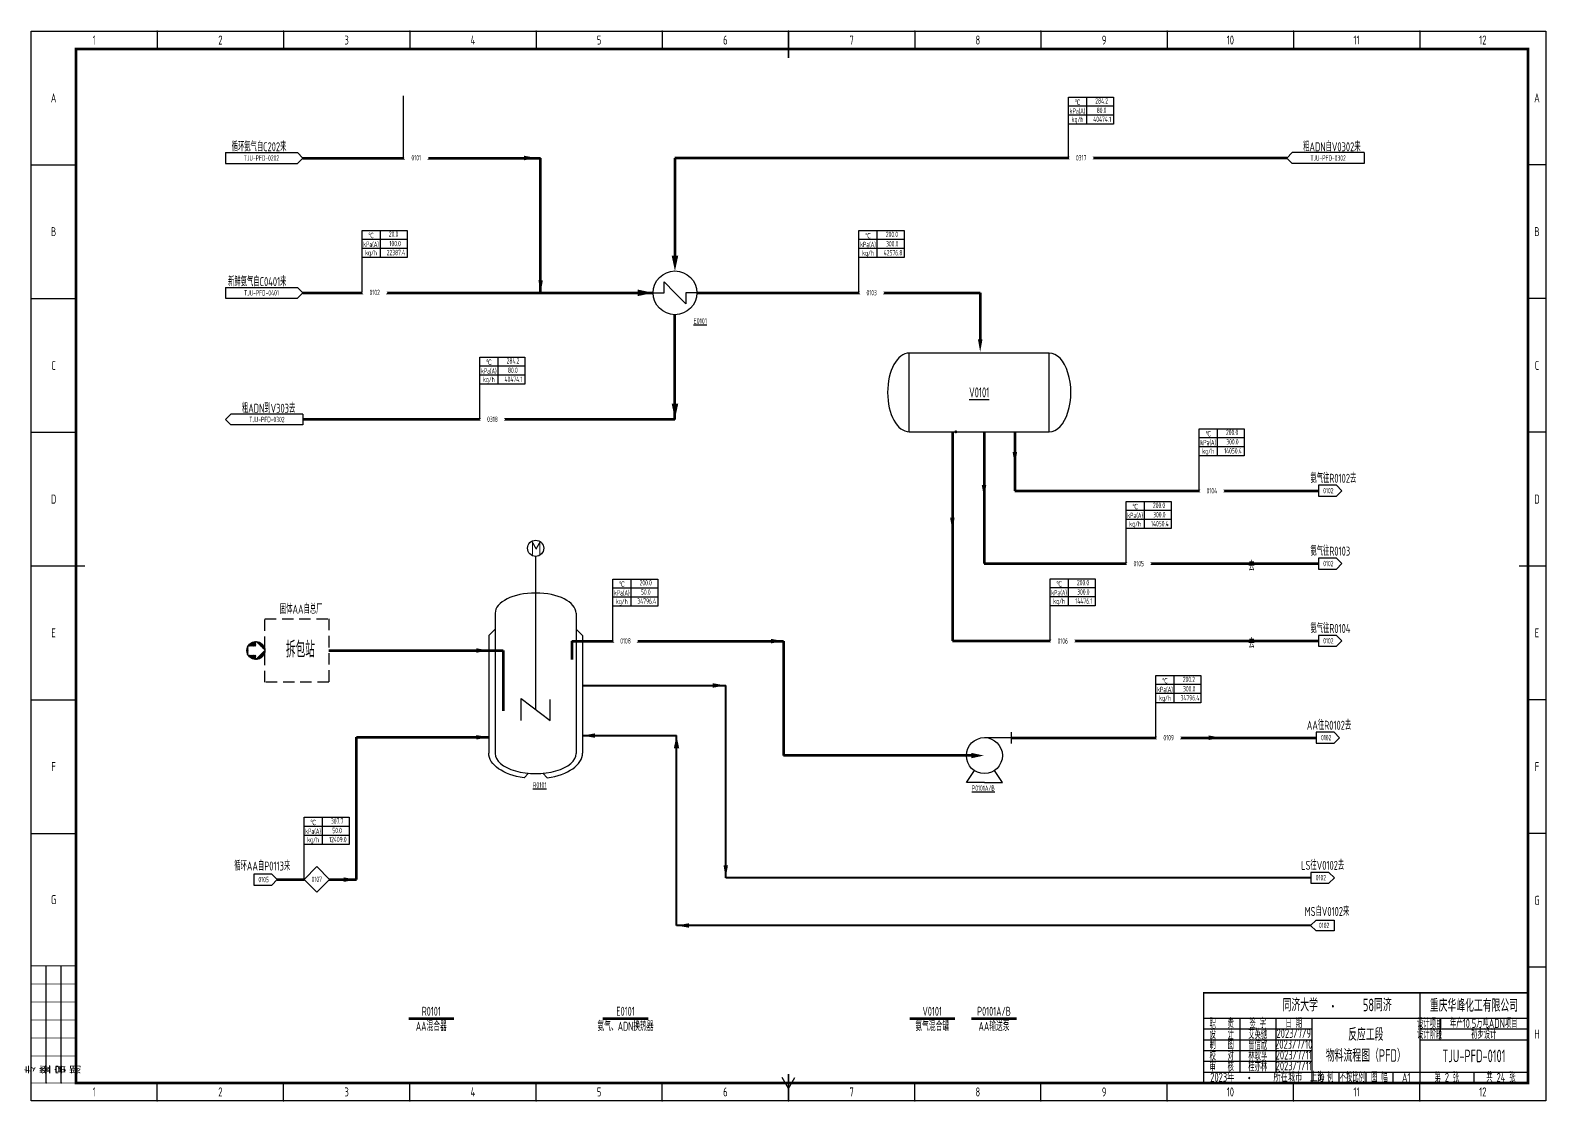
# Model space of a CAD drawing. Header units: millimetres. Extents: x 442 to 10185, y 1370 to 5122.
# Drawn here: x 1007 to 1849, y 3772 to 4366 of the extents above; entities that cross this region are included whole.
import ezdxf

# ---------------------------------------------------------------- set-up
doc = ezdxf.new("R2010")
doc.units = ezdxf.units.MM
doc.set_wipeout_variables(frame=1)
doc.linetypes.add('DASHED2', pattern=[9.525, 6.35, -3.175])
for name, color, linetype, lineweight in [('01-主物流线-粗实线', 132, 'Continuous', 80), ('01-文本 @ 1', 7, 'Continuous', 25), ('02-次要物流线-中粗线', 30, 'Continuous', 40), ('03-主物流线', 132, 'Continuous', 80), ('03-设备外轮廓线-细实线', 7, 'Continuous', 25), ('04-设备内部件-细实线', 181, 'Continuous', 25), ('05-图框与标题栏', 7, 'Continuous', 25), ('05-设备外轮廓线', 7, 'Continuous', 25), ('06-箭头', 7, 'Continuous', 25), ('07-箭头', 7, 'Continuous', 25), ('08-进出物流标志', 7, 'Continuous', 25), ('09-文本', 7, 'Continuous', 25), ('10-流股代号', 21, 'Continuous', 25), ('12-设备位号线', 7, 'Continuous', 80), ('15-物流表及物流信息标识', 7, 'Continuous', 25), ('17-文字（修改）', 7, 'Continuous', 15)]:
    doc.layers.add(name, color=color, linetype=linetype, lineweight=lineweight)
doc.layers.add('TITLE', color=7, linetype='Continuous')
doc.styles.add('3-gbcbig', font='gbenor.shx', dxfattribs={"width": 0.7, "height": 3, "bigfont": 'gbcbig.shx'})
doc.styles.add('5-gbcbig', font='gbenor.shx', dxfattribs={"width": 0.7, "height": 5, "bigfont": 'gbcbig.shx'})
doc.styles.add('5号字', font='gbenor.shx', dxfattribs={"height": 5, "bigfont": 'gbcbig.shx'})
doc.styles.add('7-gbcbig', font='gbenor.shx', dxfattribs={"width": 0.7, "height": 7, "bigfont": 'gbcbig.shx'})
doc.styles.add('EQ55', font='gbenor.shx', dxfattribs={"width": 0.75, "height": 5, "bigfont": 'gbcbig.shx'})
doc.styles.get("Standard").update_dxf_attribs({"font": 'arial.ttf'})
doc.styles.add('工程字', font='gbenor.shx', dxfattribs={"bigfont": 'gbcbig.shx'})

# ---------------------------------------------------------------- blocks, each defined once
blk = doc.blocks.new('箭头')
at = {"layer": '07-箭头'}
blk.add_lwpolyline([(0, 0, 0, 2.5, 0), (-7, 0, 2.5, 2.5, 0)], format="xyseb", dxfattribs=at)
blk = doc.blocks.new('in')
at = {"layer": '08-进出物流标志'}
h = blk.add_hatch(dxfattribs=at)
h.set_pattern_fill('ANSI31', color=256, scale=0.1)
h.set_pattern_definition([(45, (-2.01095, -3.13456), (-0.224506, 0.224506), [])])
h.paths.add_polyline_path([(-4.33, -2.5, 0.267949), (0, -5), (0, -2.5)], flags=17)
h.paths.add_polyline_path([(5, 0), (0, -5, 0.414214)], flags=17)
h.paths.add_polyline_path([(5, 0, 0.414214), (0, 5)], flags=17)
h.paths.add_polyline_path([(0, 2.5), (0, 5, 0.267949), (-4.33, 2.5)], flags=17)
h.paths.add_polyline_path([(-5, 0, 0.131652), (-4.33, -2.5), (-4.33, 0), (-4.33, 2.5, 0.131652)])
blk = doc.blocks.new('inlet')
at = {"layer": '08-进出物流标志'}
blk.add_line((0, -5), (5, 0), dxfattribs=at)
blk.add_circle((0, 0), 5, dxfattribs=at)
blk.add_blockref('in', (0, 0))

msp = doc.modelspace()

# ---------------------------------------------------------------- linework, layer by layer
for p, q in [((1495.01, 4143.59), (1572.72, 4143.59)), ((1732.15, 4113.87), (1722.15, 4113.87)), ((1722.15, 4113.87), (1722.15, 4107.87)), ((1735.15, 4110.87), (1732.15, 4113.87)), ((1732.15, 4107.87), (1735.15, 4110.87)), ((1722.15, 4107.87), (1732.15, 4107.87)), ((1732.15, 4073.41), (1722.15, 4073.41)), ((1722.15, 4073.41), (1722.15, 4067.41)), ((1722.15, 4067.41), (1732.15, 4067.41)), ((1735.15, 4070.41), (1732.15, 4073.41)), ((1732.15, 4067.41), (1735.15, 4070.41)), ((1732.15, 4030.49), (1722.15, 4030.49)), ((1722.15, 4030.49), (1722.15, 4024.49)), ((1722.15, 4024.49), (1732.15, 4024.49)), ((1735.15, 4027.49), (1732.15, 4030.49)), ((1732.15, 4024.49), (1735.15, 4027.49)), ((1730.95, 3976.74), (1720.95, 3976.74)), ((1720.95, 3976.74), (1720.95, 3970.74)), ((1733.95, 3973.74), (1730.95, 3976.74)), ((1730.95, 3970.74), (1733.95, 3973.74)), ((1720.95, 3970.74), (1730.95, 3970.74)), ((1141.08, 3897.95), (1131.08, 3897.95)), ((1131.08, 3897.95), (1131.08, 3891.95)), ((1144.08, 3894.95), (1141.08, 3897.95)), ((1728.01, 3898.98), (1718.01, 3898.98)), ((1718.01, 3898.98), (1718.01, 3892.98)), ((1731.01, 3895.98), (1728.01, 3898.98)), ((1131.08, 3891.95), (1141.08, 3891.95)), ((1141.08, 3891.95), (1144.08, 3894.95)), ((1718.01, 3892.98), (1728.01, 3892.98)), ((1728.01, 3892.98), (1731.01, 3895.98)), ((1717.85, 3869.49), (1720.85, 3872.49)), ((1720.85, 3872.49), (1730.85, 3872.49)), ((1730.85, 3872.49), (1730.85, 3866.49)), ((1720.85, 3866.49), (1717.85, 3869.49)), ((1730.85, 3866.49), (1720.85, 3866.49))]:
    msp.add_line(p, q)
for points in [[(1365.82, 3974.85, 0, 3, 0), (1365.82, 3967.85, 3, 3, 0)], [(1536.44, 3963.83, 0, 3, 0), (1529.44, 3963.83, 3, 3, 0)]]:
    msp.add_lwpolyline(points, format="xyseb")
msp.add_circle((1287.61, 4078.92), 4.48)
at = {"layer": '01-主物流线-粗实线'}
for p, q in [((1158.41, 4295.59), (1290.38, 4295.59)), ((1290.38, 4220.73), (1290.38, 4295.59)), ((1704.55, 4295.59), (1364.95, 4295.59)), ((1364.95, 4295.59), (1364.95, 4241.37)), ((1158.41, 4220.73), (1352.81, 4220.73)), ((1376.96, 4220.73), (1534.41, 4220.73)), ((1534.41, 4220.73), (1534.41, 4194.9)), ((1364.95, 4150.43), (1158.42, 4150.43)), ((1518.96, 4143.59), (1518.96, 4027.49)), ((1536.54, 4143.59), (1536.54, 4070.41)), ((1553.65, 4143.59), (1553.65, 4110.87)), ((1553.65, 4110.87), (1722.15, 4110.87)), ((1536.54, 4070.41), (1722.15, 4070.41)), ((1307.69, 4027.39), (1425.29, 4027.4)), ((1307.69, 4027.39), (1307.69, 4017.08)), ((1425.29, 4027.4), (1425.12, 3963.83)), ((1518.96, 4027.49), (1722.15, 4027.49)), ((1172.78, 4022.16), (1229.75, 4022.16)), ((1229.75, 4022.16), (1269.55, 4022.16)), ((1269.55, 4022.16), (1269.55, 3988.58)), ((1188.08, 3894.95), (1188.08, 3973.98)), ((1188.08, 3973.98), (1261.57, 3973.98)), ((1551.73, 3973.69), (1720.95, 3973.74)), ((1529.44, 3963.83), (1425.12, 3963.83)), ((1144.08, 3894.95), (1159.19, 3894.95)), ((1173.05, 3894.95), (1188.08, 3894.95))]:
    msp.add_line(p, q, dxfattribs=at)
msp.add_point((1520.91, 4143.59), dxfattribs=at)
at = {"layer": '02-次要物流线-中粗线'}
for p, q in [((1313.63, 4002.75), (1393.14, 4002.75)), ((1393.14, 3895.98), (1393.14, 4002.75)), ((1313.63, 3974.92), (1365.82, 3974.92)), ((1365.82, 3869.49), (1365.82, 3974.92)), ((1718.01, 3895.98), (1393.14, 3895.98)), ((1717.85, 3869.49), (1365.82, 3869.49))]:
    msp.add_line(p, q, dxfattribs=at)
at = {"layer": '03-主物流线'}
msp.add_line((1364.95, 4150.43), (1364.95, 4208.59), dxfattribs=at)
at = {"layer": '03-设备外轮廓线-细实线'}
for p, q in [((1358.88, 4220.73), (1358.88, 4226.8)), ((1364.95, 4220.73), (1358.88, 4226.8)), ((1352.81, 4220.73), (1358.88, 4220.73)), ((1364.95, 4220.73), (1371.02, 4214.66)), ((1377.09, 4220.73), (1371.02, 4220.73)), ((1371.02, 4220.73), (1371.02, 4214.66)), ((1572.72, 4187.3), (1495.01, 4187.3)), ((1265.13, 4042.83), (1265.13, 3965.05)), ((1310.09, 4042.83), (1310.09, 3965.05)), ((1265.13, 4033.94), (1261.6, 4030.4)), ((1310.09, 4033.94), (1313.63, 4030.4)), ((1261.6, 4030.4), (1261.6, 3965.21)), ((1313.63, 4030.4), (1313.63, 3965.21)), ((1536.73, 3973.81), (1551.73, 3973.81)), ((1551.73, 3970.57), (1551.73, 3976.81)), ((1281.16, 3951.44), (1283.7, 3953.98)), ((1294.06, 3951.44), (1291.53, 3953.98)), ((1526.73, 3948.81), (1531.18, 3955.49)), ((1536.73, 3948.81), (1526.73, 3948.81)), ((1536.73, 3948.81), (1546.73, 3948.81)), ((1546.73, 3948.81), (1542.28, 3955.49))]:
    msp.add_line(p, q, dxfattribs=at)
for centre, radius in [((1364.95, 4220.73), 12.14), ((1536.73, 3963.81), 10)]:
    msp.add_circle(centre, radius, dxfattribs=at)
for centre, major_axis, ratio, start_param, end_param in [((1495.01, 4165.45), (0, -21.85), 0.550347, 3.141593, 6.283185), ((1572.72, 4165.45), (0, -21.85), 0.550347, 0, 3.141593), ((1287.61, 4042.83), (-22.48, 0), 0.5, 3.141593, 6.283185), ((1287.61, 3965.05), (-22.48, 0), 0.5, 0, 3.141593), ((1287.61, 3965.05), (26.02, 0.17), 0.540912, 4.959467, 6.283185)]:
    msp.add_ellipse(centre, major_axis=major_axis, ratio=ratio, start_param=start_param, end_param=end_param, dxfattribs=at)
at = {"layer": '03-设备外轮廓线-细实线', "extrusion": (0, 0, -1)}
msp.add_ellipse((1287.61, 3965.05), major_axis=(-26.02, 0.17), ratio=0.540912, start_param=4.959467, end_param=6.283185, dxfattribs=at)
at = {"layer": '04-设备内部件-细实线'}
for p, q in [((1495.01, 4143.59), (1495.01, 4187.3)), ((1572.72, 4143.59), (1572.72, 4187.3)), ((1287.61, 4074.44), (1287.61, 3989.39)), ((1279.61, 3983.33), (1279.61, 3995.44)), ((1279.61, 3995.44), (1295.62, 3983.33)), ((1295.62, 3983.33), (1295.62, 3994.96))]:
    msp.add_line(p, q, dxfattribs=at)
at = {"layer": '05-图框与标题栏'}
for p, q in [((1077.57, 4366.08), (1077.57, 4356.08)), ((1147.65, 4366.08), (1147.65, 4356.08)), ((1217.74, 4366.08), (1217.74, 4356.08)), ((1287.82, 4366.08), (1287.82, 4356.08)), ((1357.9, 4366.08), (1357.9, 4356.08)), ((1498.07, 4366.08), (1498.07, 4356.08)), ((1568.15, 4366.08), (1568.15, 4356.08)), ((1638.24, 4366.08), (1638.24, 4356.08)), ((1708.32, 4366.08), (1708.32, 4356.08)), ((1778.4, 4366.08), (1778.4, 4356.08)), ((1007.49, 4291.83), (1032.49, 4291.83)), ((1848.49, 4291.83), (1838.49, 4291.83)), ((1007.49, 4217.58), (1032.49, 4217.58)), ((1848.49, 4217.58), (1838.49, 4217.58)), ((1007.49, 4143.33), (1032.49, 4143.33)), ((1848.49, 4143.33), (1838.49, 4143.33)), ((1007.49, 3994.83), (1032.49, 3994.83)), ((1848.49, 3994.83), (1838.49, 3994.83)), ((1007.49, 3920.58), (1032.49, 3920.58)), ((1848.49, 3920.58), (1838.49, 3920.58)), ((1015.82, 3782.08), (1015.82, 3847.08)), ((1024.15, 3782.08), (1024.15, 3847.08)), ((1848.49, 3846.33), (1838.49, 3846.33)), ((1778.49, 3832.08), (1778.49, 3782.08)), ((1658.49, 3818.08), (1838.49, 3818.08)), ((1678.49, 3818.08), (1678.49, 3788.08)), ((1698.49, 3818.08), (1698.49, 3788.08)), ((1718.49, 3818.08), (1718.49, 3782.08)), ((1789.49, 3818.08), (1789.49, 3806.08)), ((1658.49, 3812.08), (1718.49, 3812.08)), ((1658.49, 3806.08), (1718.49, 3806.08)), ((1778.49, 3812.08), (1838.49, 3812.08)), ((1778.49, 3806.08), (1838.49, 3806.08)), ((1658.49, 3800.08), (1718.49, 3800.08)), ((1658.49, 3794.08), (1718.49, 3794.08)), ((1077.57, 3772.08), (1077.57, 3782.08)), ((1147.65, 3772.08), (1147.65, 3782.08)), ((1217.74, 3772.08), (1217.74, 3782.08)), ((1287.82, 3772.08), (1287.82, 3782.08)), ((1357.9, 3772.08), (1357.9, 3782.08)), ((1427.99, 3779.08), (1424.52, 3785.08)), ((1427.99, 3779.08), (1431.45, 3785.08)), ((1498.07, 3772.08), (1498.07, 3782.08)), ((1568.15, 3772.08), (1568.15, 3782.08)), ((1638.24, 3772.08), (1638.24, 3782.08)), ((1658.49, 3788.08), (1838.49, 3788.08)), ((1708.32, 3772.08), (1708.32, 3782.08)), ((1733.49, 3788.08), (1733.49, 3782.08)), ((1748.49, 3788.08), (1748.49, 3782.08)), ((1763.49, 3788.08), (1763.49, 3782.08)), ((1778.4, 3772.08), (1778.4, 3782.08)), ((1808.49, 3788.08), (1808.49, 3782.08))]:
    msp.add_line(p, q, dxfattribs=at)
for points, const_width in [([(1427.99, 4366.08), (1427.99, 4351.08)], 0.8), ([(1007.49, 4069.08), (1037.49, 4069.08)], 0.8), ([(1848.49, 4069.08), (1833.49, 4069.08)], 0.8), ([(1032.49, 3847.08), (1007.49, 3847.08)], 0.4), ([(1032.49, 3837.08), (1007.49, 3837.08)], 0.4), ([(1838.49, 3832.08), (1658.49, 3832.08), (1658.49, 3782.08)], 0.8), ([(1032.49, 3827.08), (1007.49, 3827.08)], 0.4), ([(1032.49, 3817.08), (1007.49, 3817.08)], 0.4), ([(1032.49, 3807.08), (1007.49, 3807.08)], 0.4), ([(1032.49, 3797.08), (1007.49, 3797.08)], 0.4), ([(1032.49, 3782.08), (1007.49, 3782.08)], 0.4), ([(1427.99, 3772.08), (1427.99, 3787.08)], 0.8)]:
    msp.add_lwpolyline(points, dxfattribs=dict(at, const_width=const_width))
at = {"layer": '05-图框与标题栏', "const_width": 1.4}
msp.add_lwpolyline([(1032.49, 4356.08), (1032.49, 3782.08), (1838.49, 3782.08), (1838.49, 4356.08)], close=True, dxfattribs=at)
at = {"layer": '05-图框与标题栏'}
for p in [(1077.57, 4366.08), (1077.57, 4366.08), (1077.57, 4366.08), (1147.65, 4366.08), (1147.65, 4366.08), (1147.65, 4366.08), (1217.74, 4366.08), (1217.74, 4366.08), (1217.74, 4366.08), (1287.82, 4366.08), (1287.82, 4366.08), (1287.82, 4366.08), (1357.9, 4366.08), (1357.9, 4366.08), (1357.9, 4366.08), (1427.99, 4366.08), (1427.99, 4366.08), (1427.99, 4366.08), (1498.07, 4366.08), (1498.07, 4366.08), (1498.07, 4366.08), (1568.15, 4366.08), (1568.15, 4366.08), (1568.15, 4366.08), (1638.24, 4366.08), (1638.24, 4366.08), (1638.24, 4366.08), (1708.32, 4366.08), (1708.32, 4366.08), (1708.32, 4366.08), (1778.4, 4366.08), (1778.4, 4366.08), (1778.4, 4366.08), (1848.49, 4291.83), (1848.49, 4217.58), (1848.49, 4143.33), (1848.49, 4069.08), (1848.49, 3994.83), (1848.49, 3920.58), (1848.49, 3846.33), (1015.82, 3782.08), (1024.15, 3782.08), (1077.57, 3772.08), (1147.65, 3772.08), (1217.74, 3772.08), (1287.82, 3772.08), (1357.9, 3772.08), (1427.99, 3772.08), (1498.07, 3772.08), (1568.15, 3772.08), (1638.24, 3772.08), (1708.32, 3772.08), (1778.4, 3772.08)]:
    msp.add_point(p, dxfattribs=at)
at = {"layer": '05-设备外轮廓线', "linetype": 'DASHED2'}
msp.add_lwpolyline([(1137.3, 4039.78), (1172.78, 4039.78), (1172.78, 4004.54), (1137.3, 4004.54)], close=True, dxfattribs=at)
at = {"layer": '06-箭头'}
for points in [[(1364.95, 4232.87, 0, 3.64, 0), (1364.95, 4241.37, 3.64, 3.64, 0)], [(1352.81, 4220.73, 0, 3.64, 0), (1344.31, 4220.73, 3.64, 3.64, 0)], [(1364.95, 4150.68, 0, 3.64, 0), (1364.95, 4159.18, 3.64, 3.64, 0)]]:
    msp.add_lwpolyline(points, format="xyseb", dxfattribs=at)
at = {"layer": '08-进出物流标志'}
for p, q in [((1115.41, 4298.59), (1155.41, 4298.59)), ((1115.41, 4298.59), (1115.41, 4292.59)), ((1158.41, 4295.59), (1155.41, 4298.59)), ((1158.41, 4295.59), (1155.41, 4292.59)), ((1704.55, 4295.59), (1707.55, 4298.59)), ((1704.55, 4295.59), (1707.55, 4292.59)), ((1747.55, 4298.59), (1707.55, 4298.59)), ((1747.55, 4298.59), (1747.55, 4292.59)), ((1115.41, 4292.59), (1155.41, 4292.59)), ((1747.55, 4292.59), (1707.55, 4292.59)), ((1115.41, 4223.73), (1155.41, 4223.73)), ((1115.41, 4223.73), (1115.41, 4217.73)), ((1115.41, 4217.73), (1155.41, 4217.73)), ((1158.41, 4220.73), (1155.41, 4223.73)), ((1158.41, 4220.73), (1155.41, 4217.73)), ((1115.42, 4150.43), (1118.42, 4153.43)), ((1115.42, 4150.43), (1118.42, 4147.43)), ((1158.42, 4153.43), (1118.42, 4153.43)), ((1158.42, 4153.43), (1158.42, 4147.43)), ((1158.42, 4147.43), (1118.42, 4147.43))]:
    msp.add_line(p, q, dxfattribs=at)
at = {"layer": '10-流股代号'}
for p, q in [((1166.12, 3902.16), (1159.05, 3895.09)), ((1173.19, 3895.09), (1166.12, 3902.16)), ((1159.05, 3895.09), (1166.12, 3888.02)), ((1166.12, 3888.02), (1173.19, 3895.09))]:
    msp.add_line(p, q, dxfattribs=at)
at = {"layer": '12-设备位号线'}
for p, q in [((1242.19, 3817.67), (1217.19, 3817.67)), ((1350, 3817.67), (1325, 3817.67)), ((1520.27, 3817.67), (1495.27, 3817.67)), ((1554.58, 3817.67), (1529.58, 3817.67))]:
    msp.add_line(p, q, dxfattribs=at)
at = {"layer": '15-物流表及物流信息标识'}
for p, q in [((1583.41, 4329.38), (1608.41, 4329.38)), ((1593.41, 4329.38), (1593.41, 4314.38)), ((1608.41, 4329.38), (1608.41, 4314.38)), ((1608.41, 4324.38), (1583.41, 4324.38)), ((1608.41, 4319.38), (1583.41, 4319.38)), ((1608.41, 4314.38), (1583.41, 4314.38)), ((1191.22, 4255.41), (1216.22, 4255.41)), ((1201.22, 4255.41), (1201.22, 4240.41)), ((1216.22, 4255.41), (1216.22, 4240.41)), ((1467.11, 4255.29), (1492.11, 4255.29)), ((1477.11, 4255.29), (1477.11, 4240.29)), ((1492.11, 4255.29), (1492.11, 4240.29)), ((1216.22, 4250.41), (1191.22, 4250.41)), ((1216.22, 4245.41), (1191.22, 4245.41)), ((1492.11, 4250.29), (1467.11, 4250.29)), ((1492.11, 4245.29), (1467.11, 4245.29)), ((1216.22, 4240.41), (1191.22, 4240.41)), ((1492.11, 4240.29), (1467.11, 4240.29)), ((1256.6, 4185.05), (1281.6, 4185.05)), ((1266.6, 4185.05), (1266.6, 4170.05)), ((1281.6, 4185.05), (1281.6, 4170.05)), ((1281.6, 4180.05), (1256.6, 4180.05)), ((1281.6, 4175.05), (1256.6, 4175.05)), ((1281.6, 4170.05), (1256.6, 4170.05)), ((1655.97, 4145.32), (1680.97, 4145.32)), ((1665.97, 4145.32), (1665.97, 4130.32)), ((1680.97, 4145.32), (1680.97, 4130.32)), ((1680.97, 4140.32), (1655.97, 4140.32)), ((1680.97, 4135.32), (1655.97, 4135.32)), ((1680.97, 4130.32), (1655.97, 4130.32)), ((1615.4, 4104.87), (1640.4, 4104.87)), ((1640.4, 4099.87), (1615.4, 4099.87)), ((1625.4, 4104.87), (1625.4, 4089.87)), ((1640.4, 4104.87), (1640.4, 4089.87)), ((1640.4, 4094.87), (1615.4, 4094.87)), ((1640.4, 4089.87), (1615.4, 4089.87)), ((1330.42, 4061.85), (1355.42, 4061.85)), ((1340.42, 4061.85), (1340.42, 4046.85)), ((1355.42, 4061.85), (1355.42, 4046.85)), ((1573.21, 4061.95), (1598.21, 4061.95)), ((1583.21, 4061.95), (1583.21, 4046.95)), ((1598.21, 4061.95), (1598.21, 4046.95)), ((1355.42, 4056.85), (1330.42, 4056.85)), ((1355.42, 4051.85), (1330.42, 4051.85)), ((1598.21, 4056.95), (1573.21, 4056.95)), ((1598.21, 4051.95), (1573.21, 4051.95)), ((1355.42, 4046.85), (1330.42, 4046.85)), ((1598.21, 4046.95), (1573.21, 4046.95)), ((1631.98, 4008.2), (1656.98, 4008.2)), ((1641.98, 4008.2), (1641.98, 3993.2)), ((1656.98, 4008.2), (1656.98, 3993.2)), ((1656.98, 4003.2), (1631.98, 4003.2)), ((1656.98, 3998.2), (1631.98, 3998.2)), ((1656.98, 3993.2), (1631.98, 3993.2)), ((1159.05, 3895.09), (1159.05, 3929.54)), ((1159.05, 3929.54), (1184.05, 3929.54)), ((1184.05, 3924.54), (1159.05, 3924.54)), ((1169.05, 3929.54), (1169.05, 3914.54)), ((1184.05, 3929.54), (1184.05, 3914.54)), ((1184.05, 3919.54), (1159.05, 3919.54)), ((1184.05, 3914.54), (1159.05, 3914.54))]:
    msp.add_line(p, q, dxfattribs=at)
at = {"layer": 'TITLE'}
for p, q in [((1007.49, 4366.08), (1848.49, 4366.08)), ((1007.49, 3772.08), (1007.49, 4366.08)), ((1848.49, 4366.08), (1848.49, 3772.08)), ((1848.49, 3772.08), (1007.49, 3772.08))]:
    msp.add_line(p, q, dxfattribs=at)

# ---------------------------------------------------------------- block references
msp.add_blockref('inlet', (1132.3, 4022.16))
at = {"layer": '03-主物流线', "rotation": 270}
for p in [(1553.65, 4125.31), (1536.54, 4107), (1518.96, 4088.88), (1393.14, 3895.98)]:
    msp.add_blockref('箭头', p, dxfattribs=at)
at = {"layer": '07-箭头'}
for p in [(1288.21, 4295.59), (1425.29, 4027.36), (1261.6, 4022.16), (1261.6, 3973.98), (1668.31, 3973.73), (1188.08, 3894.95)]:
    msp.add_blockref('箭头', p, dxfattribs=at)
for p, rotation in [((1290.38, 4220.73), 270), ((1534.41, 4187.9), 270), ((1313.63, 3974.92), 180), ((1365.82, 3869.49), 180)]:
    msp.add_blockref('箭头', p, dxfattribs=dict(at, rotation=rotation))
at = {"layer": '07-箭头', "xscale": -1, "rotation": 180}
msp.add_blockref('箭头', (1392.95, 4002.75), dxfattribs=at)

# ---------------------------------------------------------------- texts
at = {"style": '5号字'}
msp.add_text('M', height=7.29, dxfattribs=at).set_placement((1284.88, 4075.28))
at = {"attachment_point": 5, "style": '3-gbcbig'}
for s, width, gutter_width, heights, insert, char_height in [('{\\LV0101}', 23.5454, 64.76, [22.47], (1533.87, 4165.45), 5.551), ('{\\LP0101A/B}', 12.7249, 35, [12.14], (1536.16, 3945.74), 3)]:
    msp.add_mtext_dynamic_manual_height_columns(s, width=width, gutter_width=gutter_width, heights=heights, dxfattribs=dict(at, insert=insert, char_height=char_height))
at = {"layer": '01-文本 @ 1', "char_height": 3, "attachment_point": 5, "style": 'EQ55'}
for s, insert in [('{\\LE0101}', (1378.99, 4205.13)), ('{\\LR0101}', (1289.87, 3947.5))]:
    msp.add_mtext_dynamic_manual_height_columns(s, width=28.0799, gutter_width=25, heights=[2.5], dxfattribs=dict(at, insert=insert))
at = {"layer": '03-设备外轮廓线-细实线', "insert": (1136.06, 4027.29), "char_height": 9, "attachment_point": 1, "style": '5-gbcbig'}
msp.add_mtext_dynamic_manual_height_columns('\\pi12.94926,t30.94926;拆包站', width=38.8228, gutter_width=25, heights=[0], dxfattribs=at)
at = {"layer": '05-图框与标题栏', "attachment_point": 5}
for s, width, gutter_width, heights, insert, char_height, style in [('1', 70.0833, 25, [0], (1042.53, 4361.08), 5, '5-gbcbig'), ('2', 70.0833, 12.5, [0], (1112.61, 4361.08), 5, '5-gbcbig'), ('3', 70.0833, 25, [0], (1182.69, 4361.08), 5, '5-gbcbig'), ('4', 70.0833, 25, [0], (1252.78, 4361.08), 5, '5-gbcbig'), ('5', 70.0833, 25, [0], (1322.86, 4361.08), 5, '5-gbcbig'), ('6', 70.0833, 25, [0], (1392.94, 4361.08), 5, '5-gbcbig'), ('7', 70.0833, 25, [0], (1463.03, 4361.08), 5, '5-gbcbig'), ('8', 70.0833, 25, [0], (1533.11, 4361.08), 5, '5-gbcbig'), ('9', 70.0833, 25, [0], (1603.19, 4361.08), 5, '5-gbcbig'), ('10', 70.0833, 25, [0], (1673.28, 4361.08), 5, '5-gbcbig'), ('11', 70.0833, 25, [0], (1743.36, 4361.08), 5, '5-gbcbig'), ('12', 70.0833, 25, [0], (1813.44, 4361.08), 5, '5-gbcbig'), ('A', 25, 25, [0], (1019.99, 4328.95), 5, '5-gbcbig'), ('A', 10, 25, [0], (1843.49, 4328.95), 5, '5-gbcbig'), ('B', 25, 25, [0], (1019.99, 4254.7), 5, '5-gbcbig'), ('B', 10, 25, [0], (1843.49, 4254.7), 5, '5-gbcbig'), ('C', 25, 25, [0], (1019.99, 4180.45), 5, '5-gbcbig'), ('C', 10, 25, [0], (1843.49, 4180.45), 5, '5-gbcbig'), ('D', 25, 25, [0], (1019.99, 4106.2), 5, '5-gbcbig'), ('D', 10, 25, [0], (1843.49, 4106.2), 5, '5-gbcbig'), ('E', 25, 25, [0], (1019.99, 4031.95), 5, '5-gbcbig'), ('E', 10, 25, [0], (1843.49, 4031.95), 5, '5-gbcbig'), ('F', 25, 25, [0], (1019.99, 3957.7), 5, '5-gbcbig'), ('F', 10, 25, [0], (1843.49, 3957.7), 5, '5-gbcbig'), ('G', 25, 25, [0], (1019.99, 3883.83), 5, '5-gbcbig'), ('G', 10, 25, [0], (1843.49, 3883.45), 5, '5-gbcbig'), ('重庆华峰化工有限公司', 60, 25, [0], (1808.49, 3825.08), 7, '7-gbcbig'), ('职   责', 20, 25, [0], (1668.49, 3815.08), 5, '5-gbcbig'), ('签 字', 20, 25, [0], (1688.49, 3815.08), 5, '5-gbcbig'), ('日 期', 20, 25, [0], (1708.49, 3815.08), 5, '5-gbcbig'), ('设计项目', 15, 25, [0], (1783.93, 3815.08), 5, '5-gbcbig'), ('制   图', 20, 25, [0], (1668.49, 3803.44), 5, '5-gbcbig'), ('设   计', 20, 25, [0], (1668.49, 3809.08), 5, '5-gbcbig'), ('艾英驰', 20, 25, [0], (1688.49, 3809.08), 5, '5-gbcbig'), ('曾信欣', 20, 25, [0], (1688.49, 3803.08), 5, '5-gbcbig'), ('2023/7/10', 20, 25, [0], (1708.49, 3803.58), 5, '5-gbcbig'), ('2023/7/9', 20, 25, [0], (1708.49, 3809.58), 5, '5-gbcbig'), ('设计阶段', 15, 25, [0], (1783.93, 3809.08), 5, '5-gbcbig'), ('H', 10, 25, [0], (1843.49, 3809.2), 5, '5-gbcbig'), ('校   对', 20, 25, [0], (1668.49, 3797.08), 5, '5-gbcbig'), ('林耿孚', 20, 25, [0], (1688.49, 3797.08), 5, '5-gbcbig'), ('2023/7/11', 20, 25, [0], (1708.49, 3797.58), 5, '5-gbcbig'), ('TJU-PFD-0101', 60, 25, [12.52], (1808.49, 3797.08), 7, '7-gbcbig'), ('审   核', 20, 25, [0], (1668.49, 3791.08), 5, '5-gbcbig'), ('桂亦林', 20, 25, [0], (1688.49, 3791.08), 5, '5-gbcbig'), ('2023/7/11', 20, 25, [0], (1708.49, 3791.58), 5, '5-gbcbig'), ('不按比例', 15, 25, [0], (1740.99, 3785.08), 5, '5-gbcbig'), ('第 2 张', 30, 25, [0], (1793.49, 3785.08), 5, '5-gbcbig'), ('比 例', 15, 25, [0], (1725.99, 3785.08), 5, '5-gbcbig'), ('图 幅', 15, 25, [0], (1755.99, 3785.08), 5, '5-gbcbig'), ('A1', 14.9167, 25, [0], (1770.94, 3785.08), 5, '5-gbcbig'), ('共 24 张', 30, 25, [0], (1823.49, 3785.08), 5, '5-gbcbig'), ('1', 70.0833, 25, [0], (1042.53, 3777.08), 5, '5-gbcbig'), ('2', 70.0833, 25, [0], (1112.61, 3777.08), 5, '5-gbcbig'), ('3', 70.0833, 25, [0], (1182.69, 3777.08), 5, '5-gbcbig'), ('4', 70.0833, 25, [0], (1252.78, 3777.08), 5, '5-gbcbig'), ('5', 70.0833, 25, [0], (1322.86, 3777.08), 5, '5-gbcbig'), ('6', 70.0833, 25, [0], (1392.94, 3777.08), 5, '5-gbcbig'), ('7', 70.0833, 25, [0], (1463.03, 3777.08), 5, '5-gbcbig'), ('8', 70.0833, 25, [0], (1533.11, 3777.08), 5, '5-gbcbig'), ('9', 70.0833, 25, [0], (1603.19, 3777.08), 5, '5-gbcbig'), ('10', 70.0833, 25, [0], (1673.28, 3777.08), 5, '5-gbcbig'), ('11', 70.0833, 25, [0], (1743.36, 3777.08), 5, '5-gbcbig'), ('12', 70.0833, 25, [0], (1813.44, 3777.08), 5, '5-gbcbig')]:
    msp.add_mtext_dynamic_manual_height_columns(s, width=width, gutter_width=gutter_width, heights=heights, dxfattribs=dict(at, insert=insert, char_height=char_height, style=style))
at = {"layer": '05-图框与标题栏'}
for s, insert, char_height, width, attachment_point, style in [('\\pi5.78018;同济大学             ', (1696.51, 3825.35), 7, 32.2593, 4, '7-gbcbig'), ('58同济          ', (1754.85, 3825.35), 7, 32.2593, 5, '7-gbcbig'), (' 2023{\\W0.8;年          所在城市  上海}', (1659.96, 3785.23), 5, 67.5295, 4, '5-gbcbig'), ('{\\fFangSong|b0|i0|c134|p49;\\W0.8;·}', (1681.06, 3787.21), 5, 18.9039, 1, '5-gbcbig')]:
    msp.add_mtext(s, dxfattribs=dict(at, insert=insert, char_height=char_height, width=width, attachment_point=attachment_point, style=style))
at = {"layer": '05-图框与标题栏', "insert": (1727.48, 3827.08), "char_height": 5, "width": 31.5065, "attachment_point": 1}
msp.add_mtext('{\\fFangSong|b0|i0|c134|p49;\\W0.8;·}', dxfattribs=at)
at = {"layer": '05-图框与标题栏', "char_height": 5, "attachment_point": 5, "rotation": 90, "style": '工程字'}
for s, insert in [('专业', (1011.65, 3789.58)), ('签字', (1019.99, 3789.58)), ('日期', (1028.32, 3789.58))]:
    msp.add_mtext_dynamic_manual_height_columns(s, width=8.3333, gutter_width=25, heights=[0], dxfattribs=dict(at, insert=insert))
at = {"layer": '09-文本'}
for s, width, gutter_width, heights, insert, char_height, attachment_point, style in [('循环氨气自C202来', 40, 12.5, [0], (1149.26, 4301.77), 5, 6, '5-gbcbig'), ('粗ADN自V0302来', 40, 12.5, [0], (1713.7, 4301.77), 5, 4, '5-gbcbig'), ('TJU-PFD-0202', 40, 12.5, [0], (1135.41, 4295.59), 3, 5, '3-gbcbig'), ('TJU-PFD-0302', 40, 12.5, [0], (1727.55, 4295.59), 3, 5, '3-gbcbig'), ('新鲜氨气自C0401来', 40, 12.5, [0], (1149.26, 4226.91), 5, 6, '5-gbcbig'), ('TJU-PFD-0401', 40, 12.5, [0], (1135.41, 4220.73), 3, 5, '3-gbcbig'), ('粗ADN到V303去', 40, 12.5, [0], (1124.57, 4156.62), 5, 4, '5-gbcbig'), ('TJU-PFD-0302', 40, 12.5, [0], (1138.42, 4150.43), 3, 5, '3-gbcbig'), ('\\pi34.37595;氨气往R0102去', 56.5083, 35, [11.23], (1683.33, 4120.27), 5, 1, '5-gbcbig'), ('0102', 40, 12.5, [0], (1727.68, 4110.92), 3, 5, '3-gbcbig'), ('\\pi34.37595;氨气往R0103去', 56.5083, 35, [11.23], (1683.33, 4079.82), 5, 1, '5-gbcbig'), ('0102', 40, 12.5, [0], (1727.68, 4070.46), 3, 5, '3-gbcbig'), ('\\A1;\\pi7.04485,t32.04485;固体AA自总厂', 30.895, 12.5, [5.44], (1138.59, 4047.58), 5, 1, '5-gbcbig'), ('\\pi34.37595;氨气往R0104去', 56.5083, 35, [11.23], (1683.33, 4036.9), 5, 1, '5-gbcbig'), ('0102', 40, 12.5, [0], (1727.68, 4027.55), 3, 5, '3-gbcbig'), ('\\pi34.37595;AA往R0102去', 56.5083, 35, [11.23], (1681.37, 3983.15), 5, 1, '5-gbcbig'), ('0102', 40, 12.5, [0], (1726.47, 3973.8), 3, 5, '3-gbcbig'), ('循环AA自P0113来', 40, 12.5, [0], (1151.38, 3902.44), 5, 6, '5-gbcbig'), ('\\pi34.37595;LS往V0102去', 56.5083, 35, [11.23], (1678.21, 3905.39), 5, 1, '5-gbcbig'), ('0102', 40, 12.5, [0], (1723.54, 3896.04), 3, 5, '3-gbcbig'), ('0105', 40, 12.5, [0], (1136.61, 3895.01), 3, 5, '3-gbcbig'), ('0107', 7.0711, 12.5, [0], (1166.11, 3895.13), 3, 5, '3-gbcbig'), ('MS自V0102来', 40, 12.5, [0], (1714.55, 3877.24), 5, 4, '5-gbcbig'), ('0102', 40, 12.5, [0], (1725.32, 3869.55), 3, 5, '3-gbcbig'), ('{\\W0.75;R0101}\\P{\\A1;\\W0.75;AA混合器}', 59.0038, 12.5, [0], (1229.69, 3817.65), 5, 5, '5-gbcbig'), ('{\\W0.75;E0101}\\P{\\A1;\\W0.75;氨气、ADN换热器}', 59.0038, 12.5, [0], (1337.5, 3817.65), 5, 5, '5-gbcbig'), ('{\\W0.75;V0101}\\P{\\A1;\\W0.75;氨气混合罐}', 59.0038, 12.5, [0], (1507.77, 3817.65), 5, 5, '5-gbcbig'), ('{\\W0.75;P0101A/B}\\P{\\A1;\\W0.75;AA输送泵}', 59.0038, 12.5, [0], (1542.08, 3817.65), 5, 5, '5-gbcbig'), ('年产10.5万吨ADN项目', 49.0599, 35, [0], (1813.96, 3815.08), 5, 5, '5-gbcbig'), ('反应工段\\P物料流程图（PFD）', 60, 12.5, [0], (1748.49, 3803.08), 7, 5, '7-gbcbig'), ('初步设计', 48.9999, 12.5, [0], (1813.99, 3809.08), 5, 5, '5-gbcbig')]:
    msp.add_mtext_dynamic_manual_height_columns(s, width=width, gutter_width=gutter_width, heights=heights, dxfattribs=dict(at, insert=insert, char_height=char_height, attachment_point=attachment_point, style=style))
at = {"layer": '15-物流表及物流信息标识', "char_height": 3, "style": '3-gbcbig'}
for s, width, insert, attachment_point in [('℃', 10, (1588.41, 4326.53), 5), ('kPa(A)', 10, (1588.41, 4321.53), 5), ('kg/h', 10, (1588.41, 4316.53), 5), ('\\pi3.7375;40474.1', 15, (1593.41, 4318.58), 1), ('℃', 10, (1196.22, 4252.56), 5), ('℃', 10, (1472.11, 4252.44), 5), ('kPa(A)', 10, (1196.22, 4247.56), 5), ('kg/h', 10, (1196.22, 4242.56), 5), ('\\pi3.71528;22387.4', 15, (1201.22, 4244.61), 1), ('kPa(A)', 10, (1472.11, 4247.44), 5), ('kg/h', 10, (1472.11, 4242.44), 5), ('\\pi3.7375;42576.8', 15, (1477.11, 4244.5), 1), ('℃', 10, (1261.6, 4182.2), 5), ('kPa(A)', 10, (1261.6, 4177.2), 5), ('kg/h', 10, (1261.6, 4172.2), 5), ('\\pi3.7375;40474.1', 15, (1266.6, 4174.26), 1), ('℃', 10, (1660.97, 4142.47), 5), ('kPa(A)', 10, (1660.97, 4137.47), 5), ('kg/h', 10, (1660.97, 4132.47), 5), ('\\pi3.825;14050.4', 15, (1665.97, 4134.53), 1), ('℃', 10, (1620.4, 4102.02), 5), ('kPa(A)', 10, (1620.4, 4097.02), 5), ('kg/h', 10, (1620.4, 4092.02), 5), ('\\pi3.825;14050.4', 15, (1625.4, 4094.07), 1), ('℃', 10, (1335.42, 4059), 5), ('℃', 10, (1578.21, 4059.1), 5), ('kPa(A)', 10, (1335.42, 4054), 5), ('kg/h', 10, (1335.42, 4049), 5), ('\\pi3.64694;34796.4', 15, (1340.42, 4051.06), 1), ('kPa(A)', 10, (1578.21, 4054.1), 5), ('kg/h', 10, (1578.21, 4049.1), 5), ('\\pi4;14476.1', 15, (1583.21, 4051.15), 1), ('kPa(A)', 10, (1636.98, 4000.35), 5), ('℃', 10, (1636.98, 4005.35), 5), ('kg/h', 10, (1636.98, 3995.35), 5), ('\\pi3.64694;34796.4', 15, (1641.98, 3997.4), 1), ('kPa(A)', 10, (1164.05, 3921.69), 5), ('℃', 10, (1164.05, 3926.69), 5), ('kg/h', 10, (1164.05, 3916.69), 5)]:
    msp.add_mtext_dynamic_manual_height_columns(s, width=width, gutter_width=25, heights=[0], dxfattribs=dict(at, insert=insert, attachment_point=attachment_point))
at = {"layer": '15-物流表及物流信息标识'}
note = msp.add_mtext_dynamic_manual_height_columns('\\pi3.90875;12409.0\\P\\pi7.5;', width=15, gutter_width=25, heights=[3, 0], dxfattribs=dict(at, insert=(1169.05, 3918.74), char_height=3, attachment_point=1, style='3-gbcbig'))
for column, words in zip(note.columns.linked_columns, ['\\pi7.5;']):
    column.text = words
at = {"layer": '17-文字（修改）', "char_height": 3, "attachment_point": 1, "style": '3-gbcbig'}
for s, insert in [('284.2', (1598.31, 4328.79)), ('\\pi5.66181;80.0', (1593.41, 4323.58)), ('20.0', (1206.12, 4254.81)), ('200.0', (1482.02, 4254.7)), ('\\pi5.22431;100.0', (1201.22, 4249.61)), ('\\pi5.04931;300.0', (1477.11, 4249.5)), ('284.2', (1271.5, 4184.46)), ('\\pi5.66181;80.0', (1266.6, 4179.26)), ('200.0', (1670.88, 4144.73)), ('\\pi5.04931;300.0', (1665.97, 4139.53)), ('200.0', (1630.31, 4104.27)), ('\\pi5.04931;300.0', (1625.4, 4099.07)), ('200.0', (1345.33, 4061.26)), ('200.0', (1588.11, 4061.35)), ('\\pi5.66181;50.0', (1340.42, 4056.06)), ('\\pi5.04931;300.0', (1583.21, 4056.15)), ('200.2', (1646.89, 4007.61)), ('\\pi5.04931;300.0', (1641.98, 4002.4)), ('307.7', (1173.96, 3928.94)), ('\\pi5.66181;50.0', (1169.05, 3923.74))]:
    msp.add_mtext_dynamic_manual_height_columns(s, width=15, gutter_width=25, heights=[0], dxfattribs=dict(at, insert=insert))

# ---------------------------------------------------------------- next in the draw order: wipeouts: each hides what was drawn before it
for points in [[(1214.23, 4295.59), (1221.3, 4302.66), (1228.37, 4295.59), (1221.3, 4288.52)], [(1597.55, 4295.59), (1590.48, 4302.66), (1583.41, 4295.59), (1590.48, 4288.52)], [(1191.17, 4220.84), (1198.25, 4227.91), (1205.32, 4220.84), (1198.25, 4213.77)], [(1467.07, 4220.73), (1474.14, 4227.8), (1481.21, 4220.73), (1474.14, 4213.66)], [(1256.56, 4150.44), (1263.63, 4157.51), (1270.7, 4150.44), (1263.63, 4143.37)], [(1655.93, 4110.76), (1663, 4117.83), (1670.07, 4110.76), (1663, 4103.68)], [(1615.36, 4070.3), (1622.43, 4077.37), (1629.5, 4070.3), (1622.43, 4063.23)], [(1330.42, 4027.4), (1337.5, 4034.47), (1344.57, 4027.4), (1337.5, 4020.33)], [(1573.17, 4027.38), (1580.24, 4034.45), (1587.31, 4027.38), (1580.24, 4020.31)], [(1631.94, 3973.63), (1639.01, 3980.7), (1646.08, 3973.63), (1639.01, 3966.56)]]:
    msp.add_wipeout(points).dxf.layer = '10-流股代号'

# ---------------------------------------------------------------- next in the draw order: linework, layer by layer
at = {"layer": '15-物流表及物流信息标识'}
for p, q in [((1214.23, 4295.59), (1214.23, 4330.04)), ((1583.41, 4295.59), (1583.41, 4329.38)), ((1191.22, 4220.96), (1191.22, 4255.41)), ((1467.11, 4220.84), (1467.11, 4255.29)), ((1256.6, 4150.56), (1256.6, 4185.01)), ((1655.97, 4110.87), (1655.97, 4145.32)), ((1615.4, 4070.41), (1615.4, 4104.87)), ((1330.42, 4027.4), (1330.42, 4061.85)), ((1573.21, 4027.5), (1573.21, 4061.95)), ((1631.98, 3973.75), (1631.98, 4008.2))]:
    msp.add_line(p, q, dxfattribs=at)

# ---------------------------------------------------------------- next in the draw order: texts
at = {"layer": '09-文本', "char_height": 3, "attachment_point": 5, "style": '3-gbcbig'}
for s, insert in [('0101', (1221.31, 4295.71)), ('0317', (1590.46, 4295.71)), ('0102', (1198.26, 4220.96)), ('0103', (1474.16, 4220.84)), ('0318', (1263.64, 4150.56)), ('0104', (1663.01, 4110.87)), ('0105', (1622.44, 4070.41)), ('0108', (1337.51, 4027.52)), ('0106', (1580.25, 4027.5)), ('0109', (1639.03, 3973.75))]:
    msp.add_mtext_dynamic_manual_height_columns(s, width=7.0711, gutter_width=12.5, heights=[0], dxfattribs=dict(at, insert=insert))

doc.saveas('drawing.dxf')
